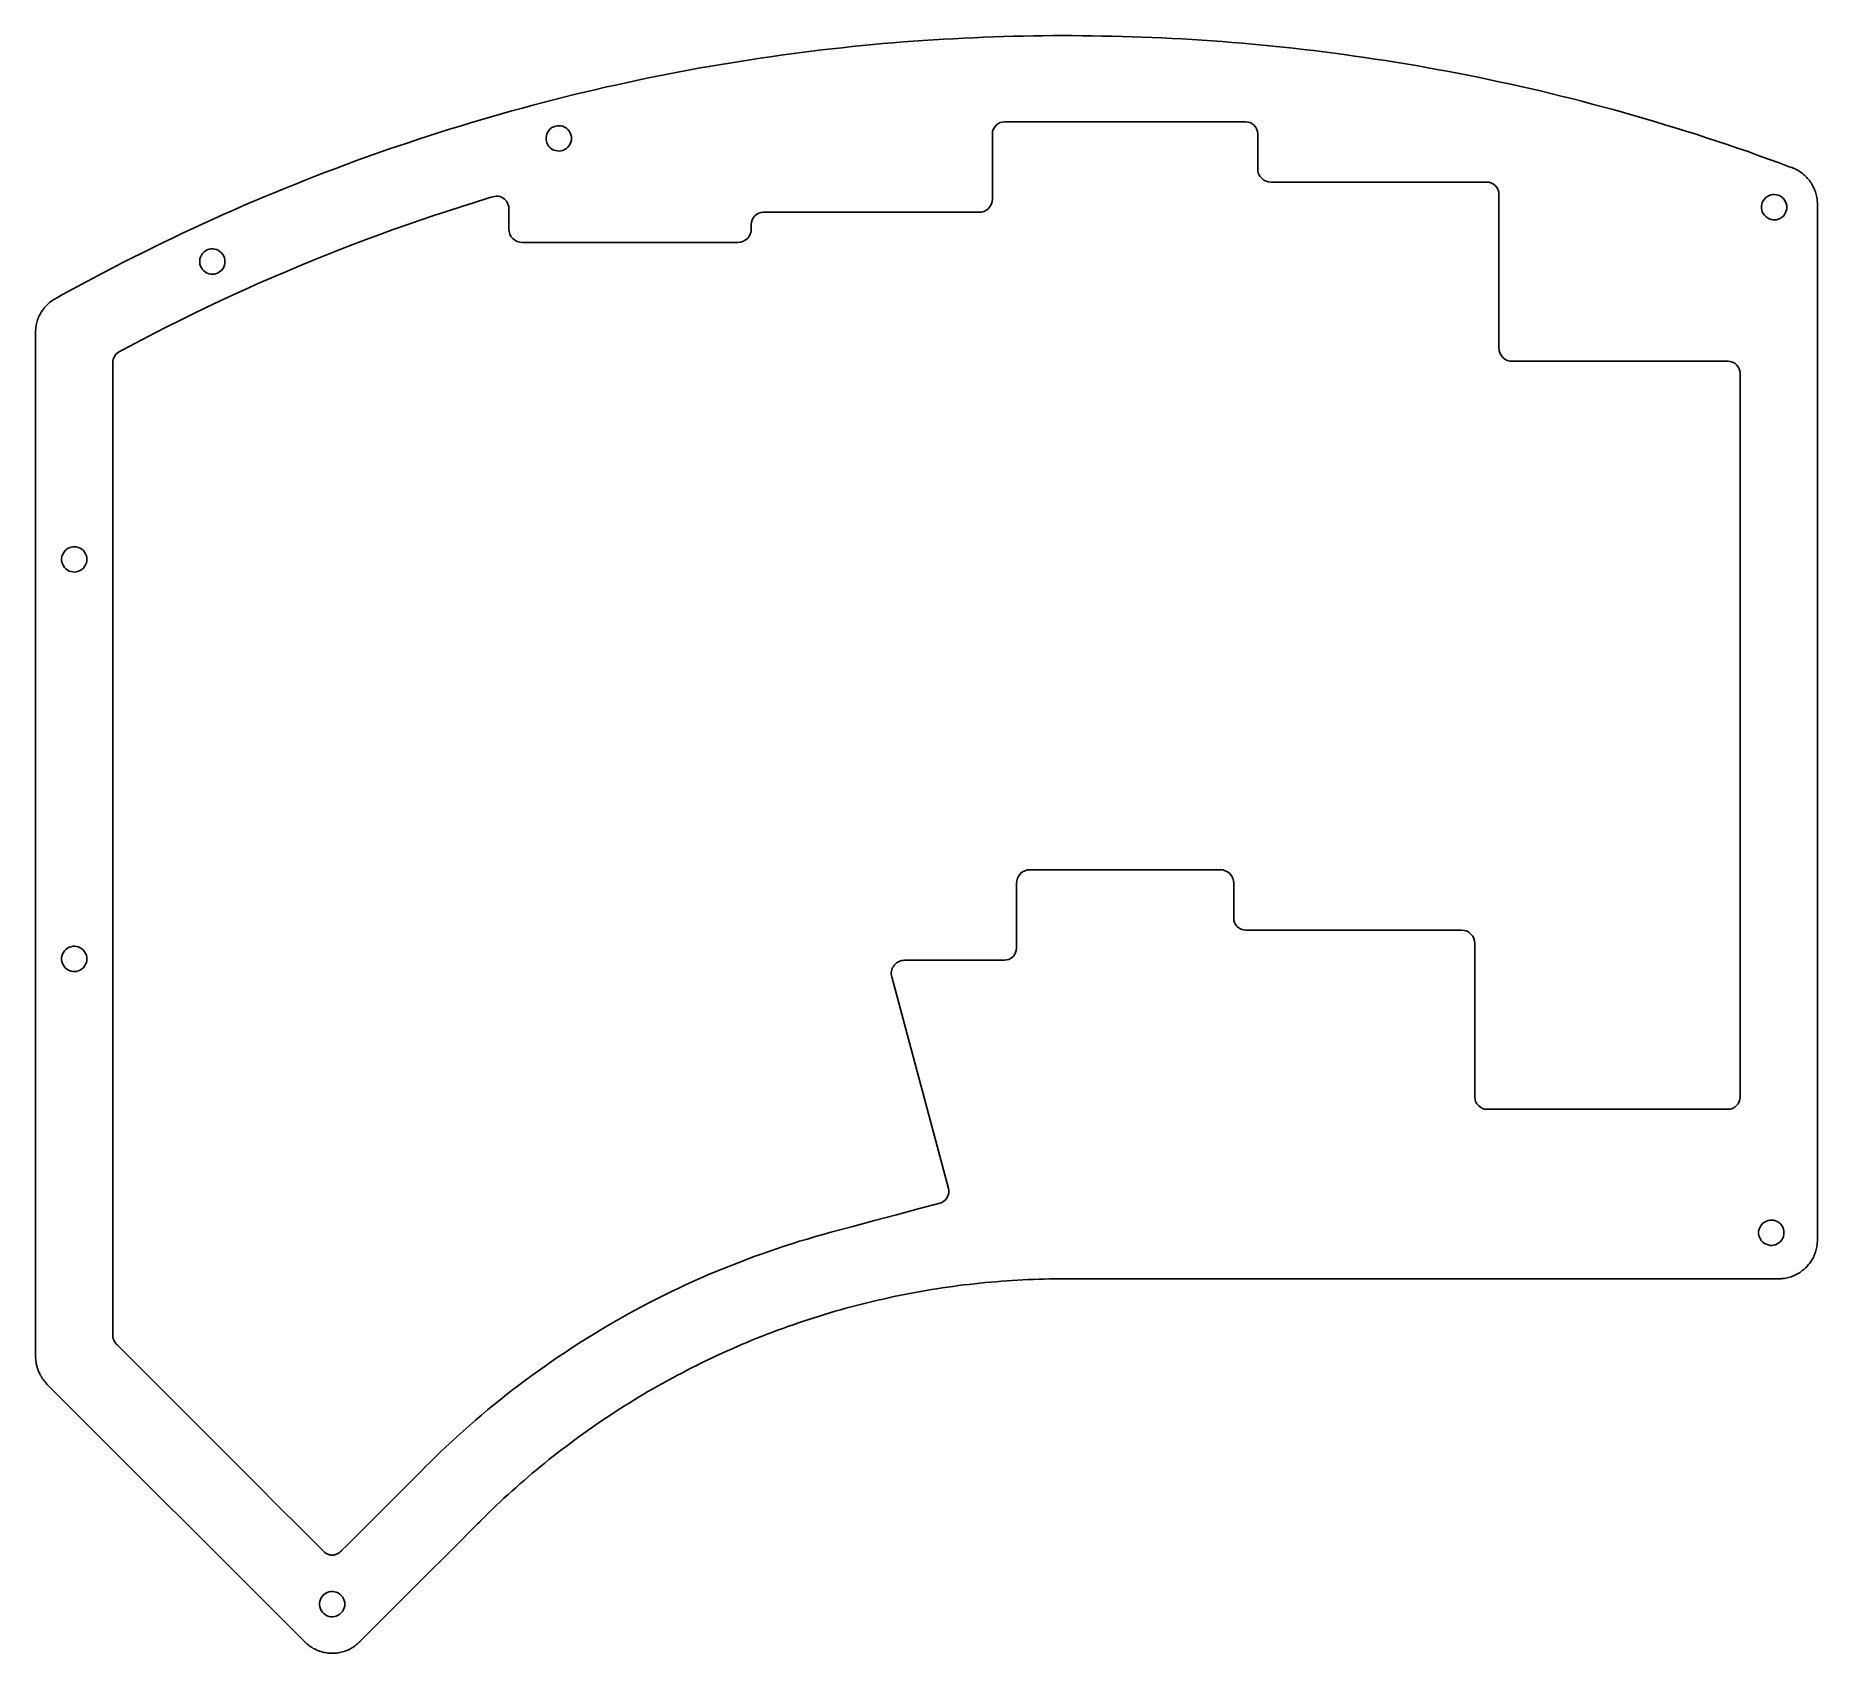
# Model space of a CAD drawing. Header units: millimetres. Extents: x -81 to 59, y 36 to 163.
import ezdxf

# ---------------------------------------------------------------- set-up
doc = ezdxf.new("R2010")
doc.units = ezdxf.units.MM
doc.header["$MEASUREMENT"] = 0
doc.layers.add('0.1mm kerf$HIPro2', color=18, linetype='Continuous', true_color=0x000000)

msp = doc.modelspace()

# ---------------------------------------------------------------- linework, layer by layer
at = {"layer": '0.1mm kerf$HIPro2'}
for points in [[(-80.39, 56.94), (-80.46, 57.02), (-80.53, 57.1), (-80.6, 57.19), (-80.67, 57.27), (-80.73, 57.36), (-80.8, 57.45), (-80.85, 57.55), (-80.91, 57.64), (-80.96, 57.74), (-81.01, 57.84), (-81.05, 57.94), (-81.09, 58.05), (-81.13, 58.15), (-81.16, 58.26), (-81.19, 58.36), (-81.21, 58.47), (-81.23, 58.57), (-81.25, 58.68), (-81.26, 58.79), (-81.27, 58.9), (-81.28, 59.01), (-81.28, 59.06), (-81.28, 59.09), (-81.28, 59.1), (-81.28, 59.1), (-81.28, 59.1), (-81.28, 59.11), (-81.28, 59.22), (-81.28, 60.82), (-81.28, 64.03), (-81.28, 64.83), (-81.28, 65.23), (-81.28, 65.28), (-81.28, 65.29), (-81.28, 65.3), (-81.28, 65.32), (-81.28, 65.34), (-81.28, 65.38), (-81.28, 65.71), (-81.28, 67.03), (-81.28, 69.68), (-81.28, 72.33), (-81.28, 74.98), (-81.28, 77.64), (-81.28, 80.3), (-81.28, 82.96), (-81.28, 85.63), (-81.28, 90.96), (-81.28, 96.29), (-81.28, 98.95), (-81.28, 101.61), (-81.28, 104.27), (-81.28, 106.92), (-81.28, 109.58), (-81.28, 112.23), (-81.28, 114.87), (-81.28, 117.51), (-81.28, 120.15), (-81.28, 121.46), (-81.28, 122.78), (-81.28, 124.09), (-81.28, 125.4), (-81.28, 126.71), (-81.28, 128.02), (-81.28, 129.32), (-81.28, 130.63), (-81.28, 131.93), (-81.28, 133.23), (-81.28, 134.53), (-81.28, 135.82), (-81.28, 137.12), (-81.28, 138.41), (-81.28, 139.7), (-81.28, 139.86), (-81.28, 139.94), (-81.28, 139.96), (-81.28, 139.97), (-81.28, 139.97), (-81.28, 139.98), (-81.28, 139.98), (-81.28, 140.01), (-81.28, 140.11), (-81.27, 140.22), (-81.26, 140.33), (-81.24, 140.43), (-81.23, 140.54), (-81.2, 140.65), (-81.18, 140.75), (-81.15, 140.86), (-81.12, 140.96), (-81.08, 141.07), (-81.04, 141.17), (-80.99, 141.27), (-80.94, 141.37), (-80.89, 141.47), (-80.83, 141.56), (-80.77, 141.66), (-80.71, 141.75), (-80.64, 141.84), (-80.57, 141.93), (-80.5, 142.01), (-80.42, 142.09), (-80.35, 142.17), (-80.26, 142.25), (-80.18, 142.32), (-80.1, 142.39), (-80.01, 142.45), (-79.92, 142.51), (-79.83, 142.57), (-79.73, 142.63), (-79.54, 142.73), (-79.15, 142.95), (-78.37, 143.38), (-77.59, 143.81), (-76.8, 144.23), (-76.01, 144.64), (-75.23, 145.05), (-74.44, 145.46), (-73.65, 145.86), (-72.85, 146.26), (-72.06, 146.65), (-71.26, 147.04), (-70.47, 147.42), (-69.67, 147.8), (-68.87, 148.18), (-68.07, 148.55), (-67.27, 148.91), (-66.46, 149.27), (-65.66, 149.63), (-64.85, 149.98), (-64.05, 150.32), (-63.24, 150.67), (-62.43, 151), (-61.62, 151.33), (-60.81, 151.66), (-60, 151.98), (-59.19, 152.3), (-58.38, 152.62), (-57.56, 152.92), (-56.75, 153.23), (-55.94, 153.53), (-55.12, 153.82), (-54.31, 154.11), (-53.49, 154.4), (-52.67, 154.68), (-51.85, 154.95), (-51.04, 155.22), (-50.22, 155.49), (-49.4, 155.75), (-48.58, 156.01), (-47.76, 156.26), (-46.94, 156.51), (-46.12, 156.76), (-45.3, 156.99), (-44.48, 157.23), (-43.66, 157.46), (-42.84, 157.68), (-42.02, 157.9), (-41.2, 158.12), (-40.38, 158.33), (-39.56, 158.54), (-38.74, 158.74), (-37.93, 158.94), (-37.11, 159.13), (-36.29, 159.32), (-35.47, 159.5), (-34.65, 159.68), (-33.83, 159.86), (-33.01, 160.03), (-32.2, 160.2), (-31.38, 160.36), (-30.56, 160.52), (-29.75, 160.67), (-28.93, 160.82), (-28.11, 160.96), (-27.3, 161.1), (-26.49, 161.24), (-25.67, 161.37), (-24.86, 161.5), (-24.05, 161.62), (-23.24, 161.74), (-22.43, 161.85), (-21.62, 161.96), (-20.81, 162.07), (-20, 162.17), (-19.19, 162.27), (-18.39, 162.36), (-17.58, 162.45), (-16.78, 162.54), (-15.98, 162.62), (-15.17, 162.69), (-14.37, 162.77), (-13.57, 162.84), (-12.77, 162.9), (-11.98, 162.96), (-11.18, 163.02), (-10.38, 163.07), (-9.59, 163.12), (-8.8, 163.16), (-8, 163.2), (-7.21, 163.24), (-6.42, 163.27), (-5.64, 163.3), (-4.85, 163.33), (-4.07, 163.35), (-3.28, 163.37), (-2.5, 163.38), (-1.72, 163.39), (-0.94, 163.4), (-0.16, 163.4), (0.61, 163.4), (1.39, 163.39), (2.17, 163.39), (2.95, 163.37), (3.74, 163.36), (4.52, 163.34), (5.31, 163.31), (6.09, 163.29), (6.88, 163.26), (7.67, 163.22), (8.46, 163.18), (9.25, 163.14), (10.05, 163.09), (10.84, 163.04), (11.64, 162.99), (12.43, 162.93), (13.23, 162.86), (14.03, 162.8), (14.83, 162.73), (15.63, 162.65), (16.43, 162.57), (17.24, 162.49), (18.04, 162.4), (18.85, 162.31), (19.65, 162.22), (20.46, 162.12), (21.27, 162.01), (22.07, 161.9), (22.88, 161.79), (23.69, 161.67), (24.5, 161.55), (25.32, 161.43), (26.13, 161.3), (26.94, 161.17), (27.76, 161.03), (28.57, 160.88), (29.38, 160.74), (30.2, 160.59), (31.02, 160.43), (31.83, 160.27), (32.65, 160.11), (33.47, 159.94), (34.28, 159.76), (35.1, 159.59), (35.92, 159.4), (36.74, 159.22), (37.56, 159.03), (38.38, 158.83), (39.2, 158.63), (40.02, 158.43), (40.84, 158.22), (41.66, 158), (42.48, 157.78), (43.3, 157.56), (44.12, 157.33), (44.94, 157.1), (45.76, 156.86), (46.58, 156.62), (47.4, 156.37), (48.22, 156.12), (49.04, 155.87), (49.86, 155.61), (50.68, 155.34), (51.5, 155.07), (52.32, 154.8), (53.14, 154.52), (53.96, 154.24), (54.77, 153.95), (55.59, 153.65), (56.41, 153.36), (57.22, 153.05), (57.43, 152.98), (57.48, 152.96), (57.53, 152.94), (57.62, 152.9), (57.72, 152.85), (57.81, 152.81), (57.91, 152.75), (58, 152.7), (58.09, 152.64), (58.18, 152.58), (58.27, 152.51), (58.35, 152.44), (58.44, 152.37), (58.52, 152.29), (58.6, 152.21), (58.67, 152.13), (58.75, 152.04), (58.82, 151.95), (58.88, 151.86), (58.95, 151.77), (59.01, 151.67), (59.06, 151.57), (59.11, 151.47), (59.16, 151.37), (59.21, 151.27), (59.25, 151.17), (59.28, 151.06), (59.32, 150.96), (59.35, 150.85), (59.37, 150.74), (59.39, 150.64), (59.41, 150.53), (59.42, 150.43), (59.43, 150.32), (59.44, 150.22), (59.44, 150.11), (59.44, 150.11), (59.44, 150.11), (59.44, 150.11), (59.44, 150.1), (59.44, 150.01), (59.44, 149.85), (59.44, 149.19), (59.44, 147.87), (59.44, 145.22), (59.44, 139.94), (59.44, 129.37), (59.44, 108.23), (59.44, 87.09), (59.44, 76.52), (59.44, 71.24), (59.44, 68.6), (59.44, 68.43), (59.44, 68.35), (59.44, 68.31), (59.44, 68.3), (59.44, 68.3), (59.44, 68.3), (59.44, 68.29), (59.44, 68.28), (59.44, 68.18), (59.43, 68.08), (59.42, 67.98), (59.41, 67.87), (59.39, 67.77), (59.37, 67.67), (59.35, 67.56), (59.32, 67.46), (59.29, 67.35), (59.25, 67.25), (59.21, 67.15), (59.17, 67.04), (59.12, 66.94), (59.07, 66.84), (59.01, 66.74), (58.95, 66.65), (58.89, 66.55), (58.82, 66.46), (58.75, 66.37), (58.67, 66.28), (58.6, 66.2), (58.51, 66.11), (58.43, 66.03), (58.34, 65.96), (58.25, 65.89), (58.16, 65.82), (58.07, 65.75), (57.97, 65.69), (57.87, 65.64), (57.77, 65.58), (57.67, 65.53), (57.57, 65.49), (57.47, 65.45), (57.36, 65.41), (57.26, 65.38), (57.15, 65.35), (57.05, 65.32), (56.95, 65.3), (56.84, 65.28), (56.74, 65.27), (56.64, 65.26), (56.54, 65.25), (56.44, 65.25), (56.41, 65.25), (56.4, 65.25), (56.39, 65.25), (56.39, 65.25), (56.39, 65.25), (56.39, 65.25), (56.39, 65.25), (56.38, 65.25), (56.34, 65.25), (54.96, 65.25), (53.58, 65.25), (50.84, 65.25), (48.1, 65.25), (45.36, 65.25), (42.62, 65.25), (39.89, 65.25), (34.43, 65.25), (31.69, 65.25), (28.96, 65.25), (26.22, 65.25), (23.47, 65.25), (22.1, 65.25), (20.73, 65.25), (19.35, 65.25), (17.97, 65.25), (16.59, 65.25), (15.21, 65.25), (13.83, 65.25), (12.44, 65.25), (11.05, 65.25), (9.66, 65.25), (8.27, 65.25), (6.87, 65.25), (5.47, 65.25), (4.07, 65.25), (2.67, 65.25), (1.26, 65.25), (0.55, 65.25), (0.2, 65.25), (0.02, 65.25), (0, 65.25), (0, 65.25), (0, 65.25), (0, 65.25), (-0.01, 65.25), (-0.04, 65.25), (-0.15, 65.25), (-0.36, 65.25), (-0.78, 65.25), (-1.2, 65.24), (-1.62, 65.23), (-2.04, 65.22), (-2.46, 65.2), (-2.89, 65.19), (-3.31, 65.17), (-3.73, 65.14), (-4.16, 65.12), (-4.58, 65.09), (-5, 65.06), (-5.43, 65.02), (-5.85, 64.99), (-6.28, 64.95), (-6.7, 64.9), (-7.13, 64.86), (-7.55, 64.81), (-7.98, 64.76), (-8.4, 64.71), (-8.83, 64.65), (-9.26, 64.59), (-9.68, 64.53), (-10.11, 64.46), (-10.53, 64.39), (-10.96, 64.32), (-11.38, 64.25), (-11.81, 64.17), (-12.23, 64.09), (-12.65, 64.01), (-13.08, 63.93), (-13.5, 63.84), (-13.92, 63.75), (-14.35, 63.65), (-14.77, 63.56), (-15.19, 63.46), (-15.61, 63.35), (-16.03, 63.25), (-16.46, 63.14), (-16.88, 63.03), (-17.3, 62.92), (-17.71, 62.8), (-18.13, 62.68), (-18.55, 62.56), (-18.97, 62.43), (-19.38, 62.3), (-19.8, 62.17), (-20.21, 62.04), (-20.63, 61.9), (-21.04, 61.76), (-21.45, 61.62), (-21.86, 61.48), (-22.27, 61.33), (-22.68, 61.18), (-23.09, 61.03), (-23.5, 60.87), (-23.91, 60.71), (-24.31, 60.55), (-24.72, 60.39), (-25.12, 60.22), (-25.52, 60.05), (-25.92, 59.88), (-26.32, 59.7), (-26.72, 59.53), (-27.12, 59.35), (-27.52, 59.16), (-27.91, 58.98), (-28.3, 58.79), (-28.7, 58.6), (-29.09, 58.41), (-29.48, 58.21), (-29.87, 58.01), (-30.25, 57.81), (-30.64, 57.61), (-31.02, 57.4), (-31.4, 57.2), (-31.78, 56.99), (-32.16, 56.77), (-32.54, 56.56), (-32.92, 56.34), (-33.29, 56.12), (-33.66, 55.9), (-34.03, 55.67), (-34.4, 55.44), (-34.77, 55.21), (-35.14, 54.98), (-35.5, 54.75), (-35.86, 54.51), (-36.22, 54.27), (-36.58, 54.03), (-36.94, 53.79), (-37.29, 53.54), (-37.65, 53.29), (-38, 53.04), (-38.35, 52.79), (-38.7, 52.54), (-39.04, 52.28), (-39.38, 52.02), (-39.73, 51.76), (-40.06, 51.5), (-40.4, 51.24), (-40.74, 50.97), (-41.07, 50.7), (-41.4, 50.43), (-41.73, 50.16), (-42.06, 49.89), (-42.38, 49.61), (-42.7, 49.33), (-43.03, 49.05), (-43.34, 48.77), (-43.66, 48.49), (-43.97, 48.21), (-44.29, 47.92), (-44.6, 47.63), (-44.9, 47.34), (-45.21, 47.05), (-45.51, 46.76), (-45.81, 46.46), (-46.11, 46.17), (-46.13, 46.15), (-46.14, 46.14), (-46.14, 46.14), (-46.14, 46.14), (-46.14, 46.14), (-46.14, 46.13), (-46.15, 46.12), (-46.23, 46.04), (-46.39, 45.89), (-47.02, 45.26), (-47.65, 44.62), (-48.92, 43.35), (-50.19, 42.08), (-50.83, 41.45), (-51.46, 40.82), (-52.09, 40.18), (-52.72, 39.55), (-53.35, 38.93), (-53.98, 38.3), (-54.6, 37.68), (-55.22, 37.06), (-55.53, 36.75), (-55.68, 36.6), (-55.7, 36.58), (-55.7, 36.58), (-55.7, 36.57), (-55.7, 36.57), (-55.7, 36.57), (-55.71, 36.57), (-55.72, 36.55), (-55.76, 36.52), (-55.83, 36.45), (-55.91, 36.39), (-55.99, 36.32), (-56.07, 36.26), (-56.16, 36.2), (-56.25, 36.14), (-56.34, 36.09), (-56.43, 36.03), (-56.53, 35.98), (-56.63, 35.94), (-56.73, 35.89), (-56.83, 35.85), (-56.94, 35.82), (-57.05, 35.79), (-57.16, 35.76), (-57.27, 35.73), (-57.38, 35.71), (-57.49, 35.7), (-57.61, 35.69), (-57.72, 35.68), (-57.84, 35.68), (-57.95, 35.68), (-58.07, 35.68), (-58.18, 35.69), (-58.29, 35.71), (-58.41, 35.73), (-58.52, 35.75), (-58.63, 35.78), (-58.74, 35.81), (-58.85, 35.84), (-58.95, 35.88), (-59.06, 35.92), (-59.16, 35.97), (-59.26, 36.02), (-59.35, 36.07), (-59.45, 36.13), (-59.54, 36.18), (-59.63, 36.24), (-59.71, 36.31), (-59.79, 36.37), (-59.87, 36.44), (-59.95, 36.51), (-59.99, 36.55), (-60, 36.56), (-60.01, 36.57), (-60.02, 36.57), (-60.02, 36.58), (-60.04, 36.6), (-60.08, 36.63), (-60.23, 36.79), (-80.39, 56.94)], [(-38.96, 155.29), (-38.97, 155.43), (-39.01, 155.58), (-39.06, 155.72), (-39.14, 155.86), (-39.24, 155.98), (-39.36, 156.09), (-39.5, 156.17), (-39.64, 156.24), (-39.79, 156.27), (-39.93, 156.29), (-40.07, 156.28), (-40.21, 156.26), (-40.36, 156.21), (-40.5, 156.14), (-40.63, 156.04), (-40.74, 155.92), (-40.83, 155.79), (-40.9, 155.65), (-40.94, 155.5), (-40.96, 155.36), (-40.96, 155.22), (-40.94, 155.08), (-40.9, 154.93), (-40.83, 154.79), (-40.74, 154.66), (-40.63, 154.54), (-40.5, 154.44), (-40.36, 154.37), (-40.21, 154.32), (-40.07, 154.3), (-39.93, 154.29), (-39.79, 154.31), (-39.64, 154.34), (-39.5, 154.41), (-39.36, 154.49), (-39.24, 154.6), (-39.14, 154.72), (-39.06, 154.86), (-39.01, 155), (-38.97, 155.15)], [(57.03, 149.86), (57.02, 150), (56.98, 150.14), (56.93, 150.29), (56.85, 150.42), (56.75, 150.55), (56.63, 150.66), (56.49, 150.74), (56.35, 150.8), (56.2, 150.84), (56.06, 150.86), (55.92, 150.85), (55.78, 150.82), (55.63, 150.78), (55.49, 150.7), (55.36, 150.61), (55.25, 150.49), (55.16, 150.36), (55.09, 150.22), (55.05, 150.07), (55.03, 149.93), (55.03, 149.79), (55.05, 149.64), (55.09, 149.5), (55.16, 149.36), (55.25, 149.22), (55.36, 149.11), (55.49, 149.01), (55.63, 148.94), (55.78, 148.89), (55.92, 148.86), (56.06, 148.86), (56.2, 148.87), (56.35, 148.91), (56.49, 148.97), (56.63, 149.06), (56.75, 149.16), (56.85, 149.29), (56.93, 149.43), (56.98, 149.57), (57.02, 149.72)], [(-66.33, 145.56), (-66.34, 145.71), (-66.37, 145.85), (-66.42, 146), (-66.5, 146.13), (-66.6, 146.26), (-66.73, 146.36), (-66.86, 146.45), (-67, 146.51), (-67.15, 146.55), (-67.29, 146.56), (-67.43, 146.56), (-67.58, 146.53), (-67.72, 146.48), (-67.86, 146.41), (-67.99, 146.31), (-68.1, 146.2), (-68.19, 146.07), (-68.26, 145.92), (-68.3, 145.78), (-68.32, 145.63), (-68.32, 145.49), (-68.3, 145.35), (-68.26, 145.21), (-68.19, 145.06), (-68.1, 144.93), (-67.99, 144.82), (-67.86, 144.72), (-67.72, 144.65), (-67.58, 144.6), (-67.43, 144.57), (-67.29, 144.57), (-67.15, 144.58), (-67, 144.62), (-66.86, 144.68), (-66.73, 144.77), (-66.6, 144.87), (-66.5, 145), (-66.42, 145.13), (-66.37, 145.28), (-66.34, 145.42)], [(-77.23, 122.05), (-77.24, 122.19), (-77.27, 122.34), (-77.33, 122.48), (-77.41, 122.62), (-77.51, 122.74), (-77.63, 122.85), (-77.76, 122.94), (-77.91, 123), (-78.05, 123.04), (-78.19, 123.05), (-78.33, 123.05), (-78.48, 123.02), (-78.62, 122.97), (-78.76, 122.9), (-78.89, 122.8), (-79, 122.68), (-79.09, 122.55), (-79.16, 122.41), (-79.21, 122.27), (-79.23, 122.12), (-79.23, 121.98), (-79.21, 121.84), (-79.16, 121.69), (-79.09, 121.55), (-79, 121.42), (-78.89, 121.3), (-78.76, 121.21), (-78.62, 121.13), (-78.48, 121.08), (-78.33, 121.06), (-78.19, 121.05), (-78.05, 121.07), (-77.91, 121.11), (-77.76, 121.17), (-77.63, 121.25), (-77.51, 121.36), (-77.41, 121.48), (-77.33, 121.62), (-77.27, 121.77), (-77.24, 121.91)], [(-77.23, 90.51), (-77.24, 90.65), (-77.27, 90.79), (-77.33, 90.94), (-77.41, 91.07), (-77.51, 91.2), (-77.63, 91.31), (-77.76, 91.39), (-77.91, 91.45), (-78.05, 91.49), (-78.19, 91.51), (-78.33, 91.5), (-78.48, 91.47), (-78.62, 91.42), (-78.76, 91.35), (-78.89, 91.25), (-79, 91.14), (-79.09, 91.01), (-79.16, 90.87), (-79.21, 90.72), (-79.23, 90.58), (-79.23, 90.44), (-79.21, 90.29), (-79.16, 90.15), (-79.09, 90.01), (-79, 89.87), (-78.89, 89.76), (-78.76, 89.66), (-78.62, 89.59), (-78.48, 89.54), (-78.33, 89.51), (-78.19, 89.51), (-78.05, 89.52), (-77.91, 89.56), (-77.76, 89.62), (-77.63, 89.71), (-77.51, 89.81), (-77.41, 89.94), (-77.33, 90.08), (-77.27, 90.22), (-77.24, 90.36)], [(56.8, 68.89), (56.79, 69.03), (56.76, 69.17), (56.7, 69.32), (56.62, 69.45), (56.52, 69.58), (56.4, 69.69), (56.27, 69.77), (56.12, 69.83), (55.98, 69.87), (55.84, 69.89), (55.7, 69.88), (55.55, 69.85), (55.41, 69.8), (55.27, 69.73), (55.14, 69.63), (55.03, 69.52), (54.94, 69.39), (54.87, 69.24), (54.82, 69.1), (54.8, 68.96), (54.8, 68.82), (54.82, 68.67), (54.87, 68.53), (54.94, 68.39), (55.03, 68.25), (55.14, 68.14), (55.27, 68.04), (55.41, 67.97), (55.55, 67.92), (55.7, 67.89), (55.84, 67.89), (55.98, 67.9), (56.12, 67.94), (56.27, 68), (56.4, 68.09), (56.52, 68.19), (56.62, 68.32), (56.7, 68.46), (56.76, 68.6), (56.79, 68.74)], [(-56.86, 39.56), (-56.87, 39.7), (-56.9, 39.85), (-56.96, 39.99), (-57.04, 40.13), (-57.14, 40.25), (-57.26, 40.36), (-57.39, 40.45), (-57.54, 40.51), (-57.68, 40.54), (-57.82, 40.56), (-57.96, 40.55), (-58.11, 40.53), (-58.25, 40.48), (-58.39, 40.41), (-58.52, 40.31), (-58.63, 40.19), (-58.72, 40.06), (-58.79, 39.92), (-58.84, 39.77), (-58.86, 39.63), (-58.86, 39.49), (-58.84, 39.35), (-58.79, 39.2), (-58.72, 39.06), (-58.63, 38.93), (-58.52, 38.81), (-58.39, 38.72), (-58.25, 38.64), (-58.11, 38.59), (-57.96, 38.57), (-57.82, 38.56), (-57.68, 38.58), (-57.54, 38.61), (-57.39, 38.68), (-57.26, 38.76), (-57.14, 38.87), (-57.04, 38.99), (-56.96, 39.13), (-56.9, 39.27), (-56.87, 39.42)]]:
    msp.add_lwpolyline(points, close=True, dxfattribs=at)
for points in [[(-4.76, 156.59), (-4.94, 156.58), (-5.11, 156.53), (-5.28, 156.44), (-5.43, 156.32), (-5.56, 156.16), (-5.65, 155.99), (-5.7, 155.82), (-5.71, 155.64)], [(14.29, 156.59), (10.48, 156.59), (6.67, 156.59), (2.86, 156.59), (-0.95, 156.59), (-4.76, 156.59)], [(15.24, 155.64), (15.22, 155.82), (15.17, 155.99), (15.08, 156.16), (14.96, 156.32), (14.81, 156.44), (14.64, 156.53), (14.46, 156.58), (14.29, 156.59)], [(-5.71, 155.64), (-5.71, 154.62), (-5.71, 153.59), (-5.71, 152.56), (-5.71, 151.53), (-5.71, 150.5)], [(15.24, 152.88), (15.24, 153.43), (15.24, 153.99), (15.24, 154.54), (15.24, 155.09), (15.24, 155.64)], [(16.29, 151.83), (16.1, 151.85), (15.9, 151.9), (15.71, 152), (15.55, 152.14), (15.41, 152.31), (15.31, 152.49), (15.26, 152.69), (15.24, 152.88)], [(-43.91, 149.78), (-43.92, 149.91), (-43.95, 150.05), (-44, 150.18), (-44.07, 150.3), (-44.16, 150.41), (-44.25, 150.5), (-44.36, 150.58), (-44.49, 150.65), (-44.62, 150.69), (-44.76, 150.72), (-44.9, 150.72), (-45.03, 150.71), (-45.16, 150.68), (-45.3, 150.64), (-45.56, 150.56), (-46.63, 150.23), (-47.7, 149.89), (-48.76, 149.55), (-49.83, 149.2), (-50.9, 148.83), (-51.97, 148.46), (-53.04, 148.09), (-54.1, 147.7), (-55.17, 147.3), (-56.24, 146.9), (-57.3, 146.49), (-58.36, 146.07), (-59.42, 145.64), (-60.48, 145.2), (-61.53, 144.76), (-62.59, 144.31), (-63.64, 143.85), (-64.68, 143.38), (-65.72, 142.91), (-66.76, 142.43), (-67.8, 141.94), (-68.83, 141.44), (-69.85, 140.94), (-70.87, 140.43), (-71.89, 139.91), (-72.9, 139.39), (-73.9, 138.86), (-74.4, 138.59), (-74.65, 138.46), (-74.77, 138.39), (-74.88, 138.3), (-74.97, 138.2), (-75.05, 138.08), (-75.11, 137.96), (-75.15, 137.82), (-75.18, 137.69), (-75.18, 137.62), (-75.18, 137.61), (-75.18, 137.61), (-75.18, 137.61), (-75.18, 137.61), (-75.18, 137.61), (-75.18, 137.6), (-75.18, 137.59), (-75.18, 137.47), (-75.18, 137.25), (-75.18, 135.47), (-75.18, 131.9), (-75.18, 103.35), (-75.18, 74.8), (-75.18, 67.66), (-75.18, 65.87), (-75.18, 65.43), (-75.18, 65.32), (-75.18, 65.3), (-75.18, 65.3), (-75.18, 65.3), (-75.18, 65.29), (-75.18, 65.28), (-75.18, 65.21), (-75.18, 64.94), (-75.18, 63.85), (-75.18, 62.75), (-75.18, 61.67), (-75.18, 61.14), (-75.18, 60.87), (-75.18, 60.81), (-75.18, 60.77), (-75.18, 60.76), (-75.18, 60.76), (-75.18, 60.74), (-75.17, 60.6), (-75.13, 60.47), (-75.08, 60.34), (-75.01, 60.22), (-74.92, 60.11), (-74.9, 60.09), (-74.9, 60.09), (-74.89, 60.08), (-74.88, 60.07), (-74.85, 60.04), (-74.8, 59.99), (-74.69, 59.88), (-74.48, 59.67), (-74.06, 59.24), (-72.35, 57.53), (-68.92, 54.1), (-65.49, 50.68), (-63.79, 48.97), (-62.09, 47.28), (-60.41, 45.6), (-59.57, 44.76), (-58.74, 43.93), (-58.53, 43.72), (-58.53, 43.71), (-58.51, 43.7), (-58.49, 43.68), (-58.44, 43.64), (-58.33, 43.56), (-58.21, 43.5), (-58.14, 43.48), (-58.07, 43.46), (-58, 43.45), (-57.93, 43.44), (-57.86, 43.44), (-57.79, 43.44), (-57.71, 43.45), (-57.64, 43.46), (-57.57, 43.48), (-57.51, 43.51), (-57.38, 43.57), (-57.27, 43.64), (-57.22, 43.69), (-57.2, 43.71), (-57.19, 43.71), (-57.19, 43.72), (-57.19, 43.72), (-57.16, 43.74), (-57.11, 43.79), (-56.68, 44.22), (-53.28, 47.62), (-51.58, 49.32), (-50.73, 50.17), (-50.52, 50.39), (-50.46, 50.44), (-50.45, 50.45), (-50.45, 50.45), (-50.45, 50.45), (-50.45, 50.46), (-50.43, 50.47), (-50.21, 50.69), (-49.77, 51.12), (-49.32, 51.56), (-48.87, 51.99), (-48.41, 52.41), (-47.95, 52.83), (-47.49, 53.25), (-47.02, 53.67), (-46.54, 54.08), (-46.06, 54.49), (-45.58, 54.89), (-45.09, 55.29), (-44.6, 55.69), (-44.11, 56.08), (-43.61, 56.47), (-43.11, 56.86), (-42.6, 57.24), (-42.09, 57.61), (-41.57, 57.99), (-41.05, 58.36), (-40.53, 58.72), (-40, 59.08), (-39.47, 59.44), (-38.94, 59.79), (-38.4, 60.13), (-37.86, 60.48), (-37.32, 60.81), (-36.77, 61.15), (-36.22, 61.47), (-35.66, 61.8), (-35.11, 62.12), (-34.55, 62.43), (-33.98, 62.74), (-33.42, 63.04), (-32.85, 63.34), (-32.27, 63.63), (-31.7, 63.92), (-31.12, 64.21), (-30.54, 64.48), (-29.96, 64.76), (-29.37, 65.03), (-28.78, 65.29), (-28.19, 65.55), (-27.6, 65.8), (-27, 66.04), (-26.4, 66.28), (-25.8, 66.52), (-25.2, 66.75), (-24.6, 66.98), (-23.99, 67.2), (-23.38, 67.41), (-22.77, 67.62), (-22.16, 67.82), (-21.55, 68.02), (-20.94, 68.21), (-20.32, 68.39), (-19.7, 68.58), (-19.09, 68.75), (-18.47, 68.92)], [(33.34, 151.83), (29.93, 151.83), (26.52, 151.83), (23.11, 151.83), (19.7, 151.83), (16.29, 151.83)], [(34.29, 150.88), (34.27, 151.05), (34.22, 151.23), (34.13, 151.4), (34.01, 151.55), (33.86, 151.68), (33.69, 151.76), (33.51, 151.82), (33.34, 151.83)], [(34.29, 138.74), (34.29, 141.17), (34.29, 143.59), (34.29, 146.02), (34.29, 148.45), (34.29, 150.88)], [(-43.91, 148.12), (-43.91, 148.45), (-43.91, 148.78), (-43.91, 149.11), (-43.91, 149.44), (-43.91, 149.78)], [(-23.81, 149.45), (-23.99, 149.43), (-24.16, 149.38), (-24.33, 149.3), (-24.48, 149.17), (-24.61, 149.02), (-24.7, 148.85), (-24.75, 148.67), (-24.76, 148.5)], [(-6.76, 149.45), (-10.17, 149.45), (-13.58, 149.45), (-16.99, 149.45), (-20.4, 149.45), (-23.81, 149.45)], [(-5.71, 150.5), (-5.73, 150.31), (-5.79, 150.11), (-5.88, 149.93), (-6.02, 149.76), (-6.19, 149.62), (-6.38, 149.52), (-6.57, 149.47), (-6.76, 149.45)], [(-42.86, 147.07), (-43.05, 147.09), (-43.25, 147.14), (-43.44, 147.24), (-43.6, 147.38), (-43.74, 147.54), (-43.84, 147.73), (-43.89, 147.93), (-43.91, 148.12)], [(-24.76, 148.12), (-24.78, 147.93), (-24.84, 147.73), (-24.93, 147.54), (-25.07, 147.38), (-25.24, 147.24), (-25.43, 147.14), (-25.62, 147.09), (-25.81, 147.07)], [(-24.76, 148.5), (-24.76, 148.42), (-24.76, 148.35), (-24.76, 148.27), (-24.76, 148.2), (-24.76, 148.12)], [(-25.81, 147.07), (-29.22, 147.07), (-32.63, 147.07), (-36.04, 147.07), (-39.45, 147.07), (-42.86, 147.07)], [(35.34, 137.69), (35.15, 137.71), (34.95, 137.76), (34.76, 137.86), (34.6, 138), (34.46, 138.16), (34.36, 138.35), (34.31, 138.55), (34.29, 138.74)], [(52.39, 137.69), (48.98, 137.69), (45.57, 137.69), (42.16, 137.69), (38.75, 137.69), (35.34, 137.69)], [(53.34, 136.74), (53.32, 136.91), (53.27, 137.09), (53.18, 137.26), (53.06, 137.41), (52.91, 137.53), (52.74, 137.62), (52.56, 137.67), (52.39, 137.69)], [(53.34, 79.59), (53.34, 93.35), (53.34, 99.99), (53.34, 100.65), (53.34, 101.3), (53.34, 101.95), (53.34, 102.61), (53.34, 103.26), (53.34, 103.91), (53.34, 104.57), (53.34, 105.22), (53.34, 105.87), (53.34, 106.53), (53.34, 107.18), (53.34, 107.84), (53.34, 108.49), (53.34, 109.14), (53.34, 109.8), (53.34, 110.45), (53.34, 111.1), (53.34, 111.76), (53.34, 112.41), (53.34, 113.06), (53.34, 113.72), (53.34, 114.37), (53.34, 115.03), (53.34, 115.68), (53.34, 116.33), (53.34, 122.98), (53.34, 136.74)], [(-3.81, 96.49), (-3.79, 96.68), (-3.74, 96.88), (-3.64, 97.07), (-3.5, 97.24), (-3.34, 97.37), (-3.15, 97.47), (-2.95, 97.53), (-2.76, 97.54)], [(-2.76, 97.54), (0.25, 97.54), (3.26, 97.54), (6.27, 97.54), (9.28, 97.54), (12.29, 97.54)], [(12.29, 97.54), (12.48, 97.53), (12.67, 97.47), (12.86, 97.37), (13.03, 97.24), (13.17, 97.07), (13.26, 96.88), (13.32, 96.68), (13.34, 96.49)], [(-3.81, 91.35), (-3.81, 92.38), (-3.81, 93.41), (-3.81, 94.44), (-3.81, 95.47), (-3.81, 96.49)], [(13.34, 96.49), (13.34, 95.94), (13.34, 95.39), (13.34, 94.84), (13.34, 94.28), (13.34, 93.73)], [(13.34, 93.73), (13.35, 93.56), (13.4, 93.38), (13.49, 93.21), (13.62, 93.06), (13.77, 92.94), (13.94, 92.85), (14.11, 92.8), (14.29, 92.78)], [(14.29, 92.78), (17.7, 92.78), (21.11, 92.78), (24.52, 92.78), (27.93, 92.78), (31.34, 92.78)], [(31.34, 92.78), (31.53, 92.76), (31.72, 92.71), (31.91, 92.61), (32.08, 92.47), (32.22, 92.31), (32.31, 92.12), (32.37, 91.92), (32.39, 91.73)], [(32.39, 91.73), (32.39, 89.3), (32.39, 86.87), (32.39, 84.44), (32.39, 82.02), (32.39, 79.59)], [(-13.66, 89.08), (-13.68, 89.19), (-13.7, 89.3), (-13.7, 89.41), (-13.68, 89.53), (-13.66, 89.64), (-13.62, 89.75), (-13.57, 89.85), (-13.51, 89.94), (-13.45, 90.03), (-13.37, 90.11), (-13.28, 90.19), (-13.19, 90.25), (-13.09, 90.3), (-12.98, 90.35), (-12.87, 90.38), (-12.76, 90.39), (-12.65, 90.4)], [(-12.65, 90.4), (-11.07, 90.4), (-9.49, 90.4), (-7.92, 90.4), (-6.34, 90.4), (-4.76, 90.4)], [(-4.76, 90.4), (-4.59, 90.42), (-4.41, 90.47), (-4.24, 90.55), (-4.09, 90.68), (-3.97, 90.83), (-3.88, 91), (-3.83, 91.18), (-3.81, 91.35)], [(-9.19, 72.39), (-10.08, 75.73), (-10.98, 79.06), (-11.87, 82.4), (-12.77, 85.74), (-13.66, 89.08)], [(32.39, 79.59), (32.4, 79.41), (32.45, 79.24), (32.54, 79.07), (32.67, 78.92), (32.82, 78.79), (32.99, 78.7), (33.16, 78.65), (33.34, 78.64)], [(52.39, 78.64), (52.56, 78.65), (52.74, 78.7), (52.91, 78.79), (53.06, 78.92), (53.18, 79.07), (53.27, 79.24), (53.32, 79.41), (53.34, 79.59)], [(33.34, 78.64), (37.15, 78.64), (40.96, 78.64), (44.77, 78.64), (48.58, 78.64), (52.39, 78.64)], [(-9.86, 71.22), (-9.7, 71.28), (-9.54, 71.38), (-9.4, 71.51), (-9.28, 71.67), (-9.2, 71.85), (-9.16, 72.03), (-9.16, 72.22), (-9.19, 72.39)], [(-18.47, 68.92), (-16.75, 69.38), (-15.02, 69.84), (-13.3, 70.3), (-11.58, 70.76), (-9.86, 71.22)]]:
    msp.add_lwpolyline(points, dxfattribs=at)

doc.saveas('drawing.dxf')
